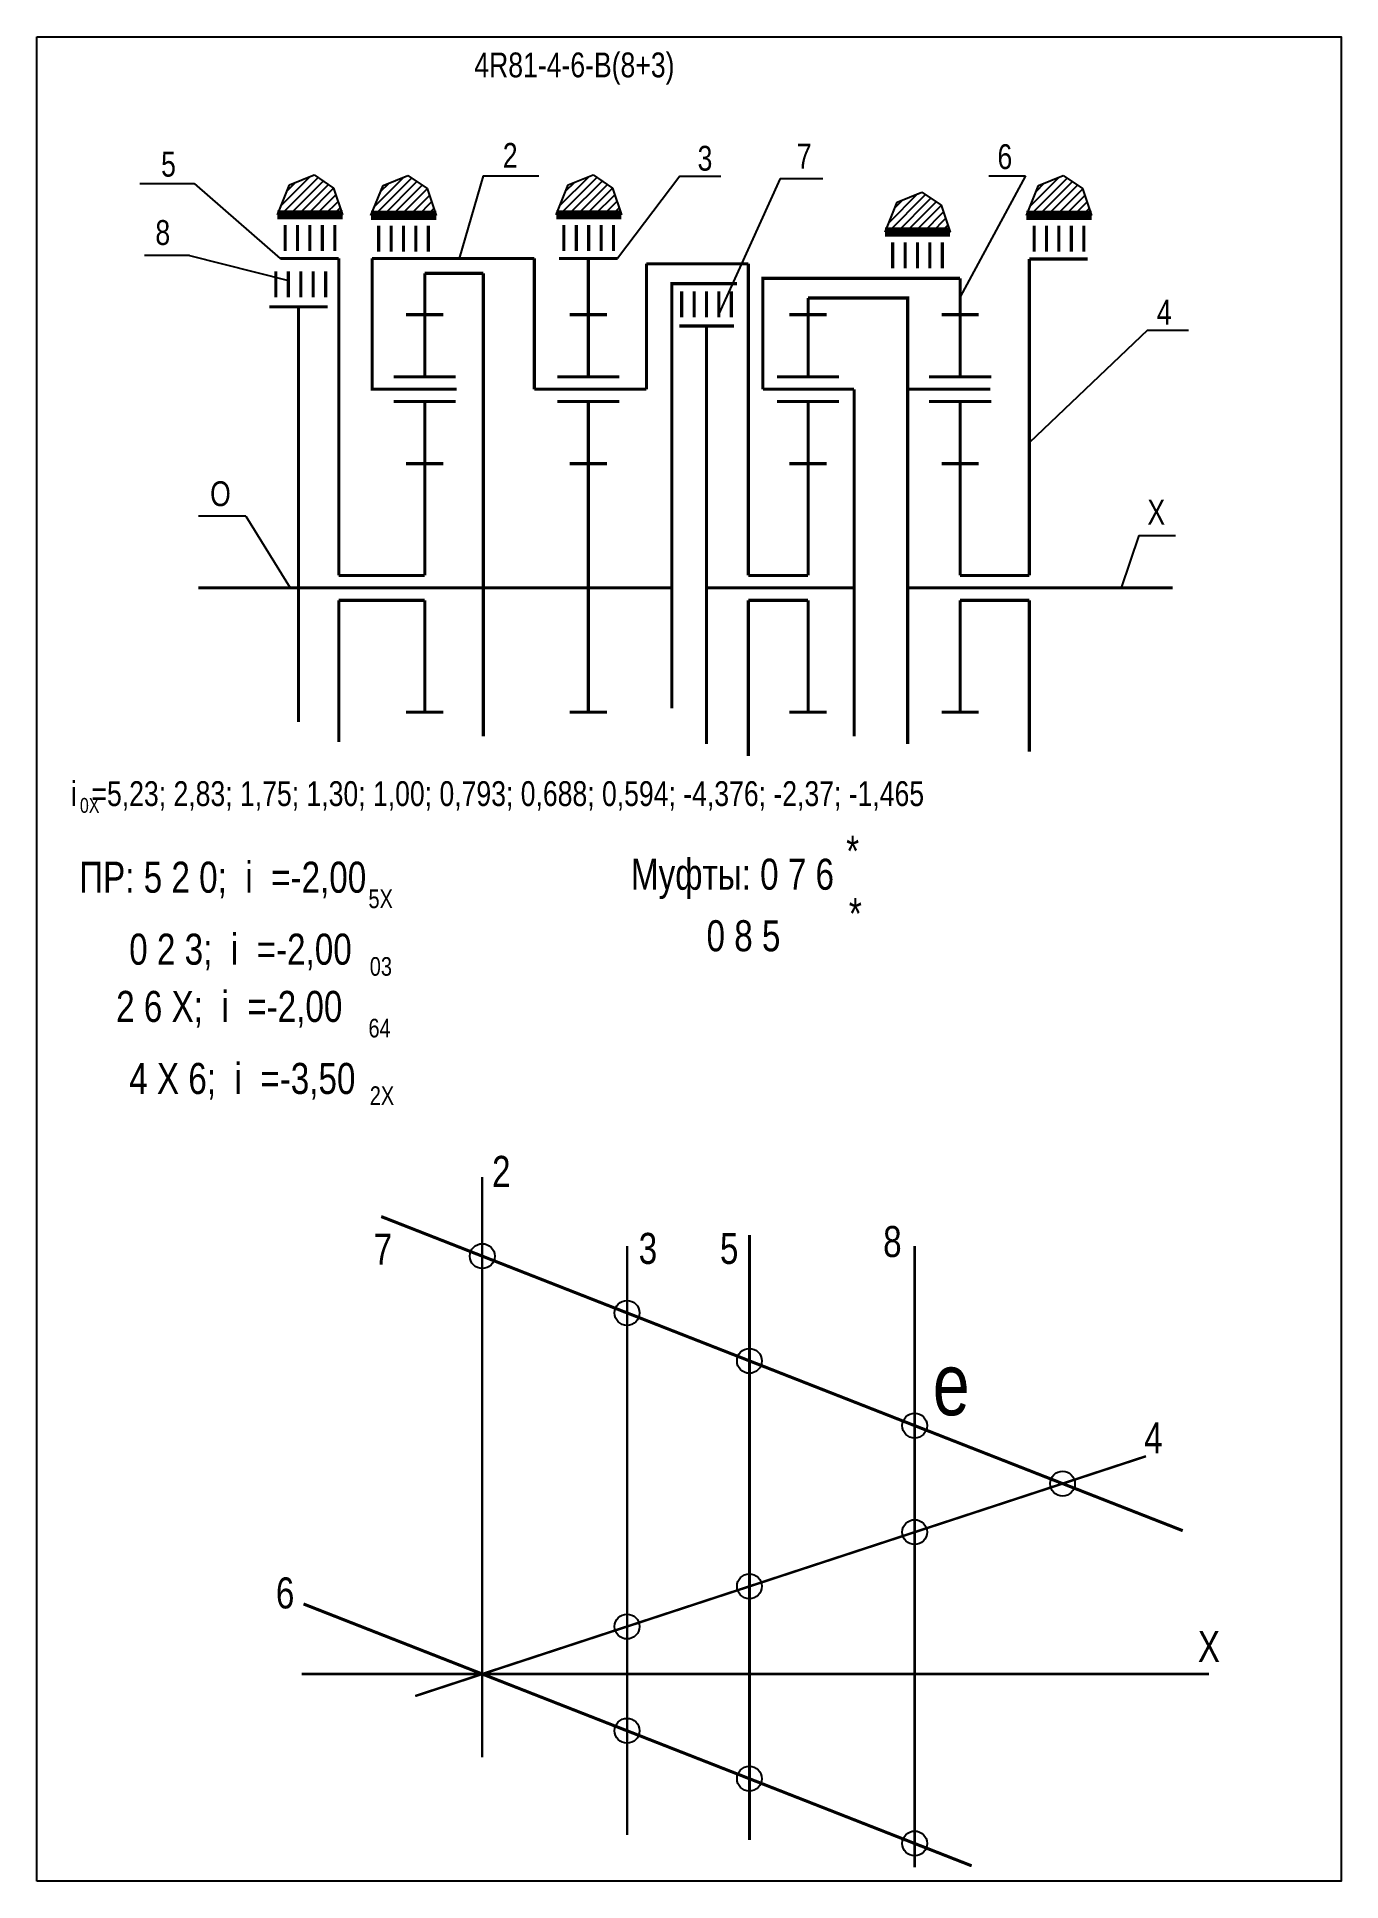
# Model space of a CAD drawing. Extents: x -352 to -142, y 153 to 450.
import ezdxf

# ---------------------------------------------------------------- set-up
doc = ezdxf.new("R2010")
doc.units = 0
doc.header["$LTSCALE"] = 15
doc.layers.get('0').update_dxf_attribs({"linetype": 'CONTINUOUS'})
doc.layers.add('DIM', color=92, linetype='CONTINUOUS')
doc.layers.add('MAIN', color=5, linetype='CONTINUOUS')
doc.styles.add('AMK', font='amk.shx', dxfattribs={"width": 0.8})

msp = doc.modelspace()

# ---------------------------------------------------------------- hatches: boundary and pattern name
at = {"layer": 'DIM'}
h = msp.add_hatch(dxfattribs=at)
h.set_pattern_fill('_USER', color=0, angle=45, style=0, pattern_type=0)
h.set_pattern_definition([(45, (-61.464, -4.4899), (-0.7071068, 0.7071068), [])])
h.paths.add_polyline_path([(-311.76, 426.03), (-313.7, 421.21), (-303.21, 421.21), (-304.66, 425.53), (-307.77, 427.65)])
h = msp.add_hatch(dxfattribs=at)
h.set_pattern_fill('_USER', color=0, angle=45, style=0, pattern_type=0)
h.set_pattern_definition([(45, (-46.3955, -4.5773), (-0.7071068, 0.7071068), [])])
h.paths.add_polyline_path([(-296.69, 425.94), (-298.64, 421.12), (-288.14, 421.12), (-289.59, 425.44), (-292.7, 427.56)])
h = msp.add_hatch(dxfattribs=at)
h.set_pattern_fill('_USER', color=0, angle=45, style=0, pattern_type=0)
h.set_pattern_definition([(45, (-16.5701, -4.4899), (-0.7071068, 0.7071068), [])])
h.paths.add_polyline_path([(-266.87, 426.03), (-268.81, 421.21), (-258.31, 421.21), (-259.76, 425.53), (-262.88, 427.65)])
h = msp.add_hatch(dxfattribs=at)
h.set_pattern_fill('_USER', color=0, angle=45, style=0, pattern_type=0)
h.set_pattern_definition([(45, (36.3668, -7.2558), (-0.7071068, 0.7071068), [])])
h.paths.add_polyline_path([(-213.93, 423.26), (-215.87, 418.44), (-205.38, 418.44), (-206.83, 422.76), (-209.94, 424.88)])
h = msp.add_hatch(dxfattribs=at)
h.set_pattern_fill('_USER', color=0, angle=45, style=0, pattern_type=0)
h.set_pattern_definition([(45, (59.1401, -4.5798), (-0.7071068, 0.7071068), [])])
h.paths.add_polyline_path([(-191.16, 425.94), (-193.1, 421.12), (-182.6, 421.12), (-184.05, 425.44), (-187.17, 427.56)])

# ---------------------------------------------------------------- linework, layer by layer
at = {"const_width": 0.4}
for points in [[(-280.72, 266.24), (-280.72, 172.82)], [(-257.4, 255.14), (-257.4, 160.27)], [(-211.1, 255.14), (-211.1, 155.11)], [(-291.52, 182.67), (-173.85, 221.29)]]:
    msp.add_lwpolyline(points, dxfattribs=at)
at = {"layer": 'DIM', "color": 0}
for p, q in [((-335.83, 426.25), (-327.1, 426.25)), ((-327.1, 426.25), (-313.24, 414.19)), ((-313.7, 421.21), (-311.76, 426.03)), ((-311.76, 426.03), (-307.77, 427.65)), ((-307.77, 427.65), (-304.66, 425.53)), ((-304.66, 425.53), (-303.21, 421.21)), ((-298.64, 421.12), (-296.69, 425.94)), ((-296.69, 425.94), (-292.7, 427.56)), ((-292.7, 427.56), (-289.59, 425.44)), ((-289.59, 425.44), (-288.14, 421.12)), ((-280.56, 427.49), (-284.46, 414.19)), ((-280.56, 427.49), (-271.63, 427.49)), ((-268.81, 421.21), (-266.87, 426.03)), ((-266.87, 426.03), (-262.88, 427.65)), ((-262.88, 427.65), (-259.76, 425.53)), ((-259.76, 425.53), (-258.31, 421.21)), ((-248.89, 427.46), (-258.93, 414.19)), ((-248.89, 427.46), (-242.32, 427.46)), ((-232.76, 427.08), (-242.61, 405.26)), ((-232.76, 427.08), (-225.9, 427.08)), ((-213.93, 423.26), (-209.94, 424.88)), ((-209.94, 424.88), (-206.83, 422.76)), ((-193.23, 427.47), (-203.77, 407.99)), ((-199.14, 427.47), (-193.23, 427.47)), ((-193.1, 421.12), (-191.16, 425.94)), ((-191.16, 425.94), (-187.17, 427.56)), ((-187.17, 427.56), (-184.05, 425.44)), ((-184.05, 425.44), (-182.6, 421.12)), ((-215.87, 418.44), (-213.93, 423.26)), ((-206.83, 422.76), (-205.38, 418.44)), ((-312.45, 421.02), (-305.54, 421.02)), ((-267.56, 421.02), (-260.64, 421.02)), ((-191.85, 420.93), (-184.93, 420.93)), ((-214.62, 418.25), (-207.71, 418.25)), ((-327.87, 414.67), (-335.13, 414.67)), ((-327.87, 414.67), (-311.94, 410.65)), ((-173.58, 402.66), (-192.63, 384.53)), ((-173.58, 402.66), (-167.01, 402.66)), ((-318.8, 372.69), (-326.4, 372.69)), ((-318.8, 372.69), (-311.66, 361.13)), ((-175, 369.59), (-177.82, 361.13)), ((-175, 369.59), (-169.09, 369.59))]:
    msp.add_line(p, q, dxfattribs=at)
for points, const_width in [([(-303.83, 414.19), (-303.83, 363.13)], 0.5), ([(-294.23, 393.13), (-298.46, 393.13), (-298.46, 414.19)], 0.5), ([(-272.34, 414.19), (-298.46, 414.19)], 0.5), ([(-272.34, 393.13), (-272.34, 414.19)], 0.5), ([(-254.28, 393.13), (-254.28, 413.33)], 0.5), ([(-237.87, 413.33), (-254.28, 413.33)], 0.5), ([(-237.87, 413.33), (-237.87, 363.13)], 0.5), ([(-192.63, 414.1), (-192.63, 363.13)], 0.5), ([(-289.98, 411.79), (-280.55, 411.79)], 0.5), ([(-280.55, 411.79), (-280.55, 337.2)], 0.5), ([(-250.2, 341.76), (-250.2, 410.12), (-239.68, 410.12)], 0.5), ([(-235.53, 403.31), (-235.53, 410.98), (-203.77, 410.98)], 0.5), ([(-228.26, 407.82), (-212.22, 407.82), (-212.22, 393.13)], 0.5), ([(-315, 406.41), (-305.61, 406.41)], 0.5), ([(-310.3, 406.41), (-310.3, 339.51)], 0.5), ([(-244.6, 403.31), (-244.6, 335.97)], 0.5), ([(-235.53, 403.31), (-235.53, 393.13)], 0.5), ([(-220.84, 393.13), (-220.84, 337.23)], 0.5), ([(-212.22, 393.13), (-212.22, 335.97)], 0.5), ([(-303.83, 363.13), (-289.98, 363.13)], 0.5), ([(-237.87, 363.13), (-228.26, 363.13)], 0.5), ([(-203.77, 363.13), (-192.63, 363.13)], 0.5), ([(-196.24, 363.13), (-192.63, 363.13)], 0.5), ([(-326.41, 361.13), (-250.2, 361.13)], 0.5), ([(-303.83, 359.13), (-289.98, 359.13)], 0.5), ([(-303.83, 359.13), (-303.83, 336.29)], 0.5), ([(-244.6, 361.13), (-220.84, 361.13)], 0.5), ([(-237.87, 359.13), (-228.26, 359.13)], 0.5), ([(-237.87, 359.13), (-237.87, 334.08)], 0.5), ([(-228.26, 361.13), (-220.84, 361.13)], 0.5), ([(-212.22, 361.13), (-169.53, 361.13)], 0.5), ([(-212.22, 361.13), (-197.65, 361.13)], 0.5), ([(-203.77, 359.13), (-192.63, 359.13)], 0.5), ([(-196.24, 359.13), (-192.63, 359.13)], 0.5), ([(-192.63, 359.13), (-192.63, 334.78)], 0.5), ([(-167.93, 209.3), (-296.99, 259.89)], 0.5), ([(-237.7, 256.94), (-237.7, 159.48)], 0.5), ([(-201.92, 155.33), (-309.5, 197.5)], 0.5), ([(-309.78, 186.22), (-163.68, 186.22)], 0.4)]:
    msp.add_lwpolyline(points, dxfattribs=dict(at, const_width=const_width))
for centre in [(-280.72, 253.51), (-257.4, 244.37), (-237.7, 236.65), (-211.1, 226.22), (-187.29, 216.88), (-211.1, 209.07), (-237.7, 200.34), (-257.4, 193.87), (-257.4, 177.08), (-237.7, 169.36), (-211.1, 158.93)]:
    msp.add_circle(centre, 2, dxfattribs=at)
at = {"layer": 'MAIN'}
for points in [[(-352.43, 152.87), (-352.43, 449.87)], [(-352.43, 449.87), (-142.43, 449.87), (-142.43, 152.87), (-352.43, 152.87)]]:
    msp.add_lwpolyline(points, dxfattribs=at)
at = {"layer": 'MAIN', "color": 0}
for points, const_width in [([(-313.7, 421.21), (-303.21, 421.21)], 1.5), ([(-298.64, 421.12), (-288.14, 421.12)], 1.5), ([(-268.81, 421.21), (-258.31, 421.21)], 1.5), ([(-193.1, 421.12), (-182.6, 421.12)], 1.5), ([(-304.47, 419.56), (-304.47, 415.36)], 0.5), ([(-289.4, 419.47), (-289.4, 415.27)], 0.5), ([(-259.58, 419.56), (-259.58, 415.36)], 0.5), ([(-215.87, 418.44), (-205.38, 418.44)], 1.5), ([(-183.87, 419.47), (-183.87, 415.27)], 0.5), ([(-206.64, 416.79), (-206.64, 412.59)], 0.5), ([(-313.24, 414.19), (-303.83, 414.19)], 0.5), ([(-268.34, 414.19), (-258.93, 414.19)], 0.5), ([(-263.64, 405.13), (-263.64, 414.19)], 0.5), ([(-192.63, 414.1), (-183.22, 414.1)], 0.5), ([(-305.94, 412.1), (-305.94, 407.9)], 0.5), ([(-289.98, 405.13), (-289.98, 411.79)], 0.5), ([(-203.77, 395.13), (-203.77, 410.98)], 0.5), ([(-240.61, 408.89), (-240.61, 404.69)], 0.5), ([(-228.26, 405.13), (-228.26, 407.82)], 0.5), ([(-289.98, 405.13), (-292.98, 405.13)], 0.5), ([(-289.98, 395.13), (-289.98, 405.13)], 0.5), ([(-289.98, 405.13), (-286.98, 405.13)], 0.5), ([(-263.64, 405.13), (-266.64, 405.13)], 0.5), ([(-263.64, 395.13), (-263.64, 405.13)], 0.5), ([(-263.64, 405.13), (-260.64, 405.13)], 0.5), ([(-228.26, 405.13), (-231.26, 405.13)], 0.5), ([(-228.26, 395.13), (-228.26, 405.13)], 0.5), ([(-228.26, 405.13), (-225.26, 405.13)], 0.5), ([(-203.77, 405.13), (-206.77, 405.13)], 0.5), ([(-203.77, 405.13), (-200.77, 405.13)], 0.5), ([(-249.01, 403.31), (-240.18, 403.31)], 0.5), ([(-284.84, 393.13), (-294.23, 393.13)], 0.5), ([(-254.28, 393.13), (-272.34, 393.13)], 0.5), ([(-220.84, 393.13), (-235.53, 393.13)], 0.5), ([(-198.91, 393.13), (-212.22, 393.13)], 0.5), ([(-289.98, 391.13), (-294.98, 391.13)], 0.5), ([(-289.98, 381.13), (-289.98, 391.13), (-284.98, 391.13)], 0.5), ([(-263.64, 391.13), (-268.64, 391.13)], 0.5), ([(-263.64, 381.13), (-263.64, 391.13), (-258.64, 391.13)], 0.5), ([(-228.26, 391.13), (-233.26, 391.13)], 0.5), ([(-228.26, 381.13), (-228.26, 391.13), (-223.26, 391.13)], 0.5), ([(-203.77, 391.13), (-208.77, 391.13)], 0.5), ([(-203.77, 381.13), (-203.77, 391.13), (-198.77, 391.13)], 0.5), ([(-289.98, 381.13), (-292.98, 381.13)], 0.5), ([(-289.98, 363.13), (-289.98, 381.13)], 0.5), ([(-289.98, 381.13), (-286.98, 381.13)], 0.5), ([(-263.64, 381.13), (-266.64, 381.13)], 0.5), ([(-263.64, 361.13), (-263.64, 381.13)], 0.5), ([(-263.64, 381.13), (-260.64, 381.13)], 0.5), ([(-228.26, 381.13), (-231.26, 381.13)], 0.5), ([(-228.26, 363.13), (-228.26, 381.13)], 0.5), ([(-228.26, 381.13), (-225.26, 381.13)], 0.5), ([(-203.77, 381.13), (-206.77, 381.13)], 0.5), ([(-203.77, 363.13), (-203.77, 381.13)], 0.5), ([(-203.77, 381.13), (-200.77, 381.13)], 0.5), ([(-289.98, 359.13), (-289.98, 341.13)], 0.5), ([(-263.64, 361.13), (-263.64, 341.13)], 0.5), ([(-228.26, 359.13), (-228.26, 341.13)], 0.5), ([(-203.77, 359.13), (-203.77, 341.13)], 0.5), ([(-289.98, 341.13), (-292.98, 341.13)], 0.5), ([(-289.98, 341.13), (-286.98, 341.13)], 0.5), ([(-263.64, 341.13), (-266.64, 341.13)], 0.5), ([(-263.64, 341.13), (-260.64, 341.13)], 0.5), ([(-228.26, 341.13), (-231.26, 341.13)], 0.5), ([(-228.26, 341.13), (-225.26, 341.13)], 0.5), ([(-203.77, 341.13), (-206.77, 341.13)], 0.5), ([(-203.77, 341.13), (-200.77, 341.13)], 0.5)]:
    msp.add_lwpolyline(points, dxfattribs=dict(at, const_width=const_width))
for points in [[(-312.47, 419.56, 0.5, 0.5, 0), (-312.47, 415.36, 0.5, 0.5, 0)], [(-310.47, 419.56, 0.5, 0.5, 0), (-310.47, 415.36, 0.5, 0.5, 0)], [(-308.47, 419.56, 0.5, 0.5, 0), (-308.47, 415.36, 0.5, 0.5, 0)], [(-306.47, 419.56, 0.5, 0.5, 0), (-306.47, 415.36, 0.5, 0.5, 0)], [(-297.4, 419.47, 0.5, 0.5, 0), (-297.4, 415.27, 0.5, 0.5, 0)], [(-295.4, 419.47, 0.5, 0.5, 0), (-295.4, 415.27, 0.5, 0.5, 0)], [(-293.4, 419.47, 0.5, 0.5, 0), (-293.4, 415.27, 0.5, 0.5, 0)], [(-291.4, 419.47, 0.5, 0.5, 0), (-291.4, 415.27, 0.5, 0.5, 0)], [(-267.58, 419.56, 0.5, 0.5, 0), (-267.58, 415.36, 0.5, 0.5, 0)], [(-265.58, 419.56, 0.5, 0.5, 0), (-265.58, 415.36, 0.5, 0.5, 0)], [(-263.58, 419.56, 0.5, 0.5, 0), (-263.58, 415.36, 0.5, 0.5, 0)], [(-261.58, 419.56, 0.5, 0.5, 0), (-261.58, 415.36, 0.5, 0.5, 0)], [(-191.87, 419.47, 0.5, 0.5, 0), (-191.87, 415.27, 0.5, 0.5, 0)], [(-189.87, 419.47, 0.5, 0.5, 0), (-189.87, 415.27, 0.5, 0.5, 0)], [(-187.87, 419.47, 0.5, 0.5, 0), (-187.87, 415.27, 0.5, 0.5, 0)], [(-185.87, 419.47, 0.5, 0.5, 0), (-185.87, 415.27, 0.5, 0.5, 0)], [(-214.64, 416.79, 0.5, 0.5, 0), (-214.64, 412.59, 0.5, 0.5, 0)], [(-212.64, 416.79, 0.5, 0.5, 0), (-212.64, 412.59, 0.5, 0.5, 0)], [(-210.64, 416.79, 0.5, 0.5, 0), (-210.64, 412.59, 0.5, 0.5, 0)], [(-208.64, 416.79, 0.5, 0.5, 0), (-208.64, 412.59, 0.5, 0.5, 0)], [(-313.94, 412.1, 0.5, 0.5, 0), (-313.94, 407.9, 0.5, 0.5, 0)], [(-311.94, 412.1, 0.5, 0.5, 0), (-311.94, 407.9, 0.5, 0.5, 0)], [(-309.94, 412.1, 0.5, 0.5, 0), (-309.94, 407.9, 0.5, 0.5, 0)], [(-307.94, 412.1, 0.5, 0.5, 0), (-307.94, 407.9, 0.5, 0.5, 0)], [(-248.61, 408.89, 0.5, 0.5, 0), (-248.61, 404.69, 0.5, 0.5, 0)], [(-246.61, 408.89, 0.5, 0.5, 0), (-246.61, 404.69, 0.5, 0.5, 0)], [(-244.61, 408.89, 0.5, 0.5, 0), (-244.61, 404.69, 0.5, 0.5, 0)], [(-242.61, 408.89, 0.5, 0.5, 0), (-242.61, 404.69, 0.5, 0.5, 0)], [(-284.98, 395.13, 0.5, 0.5, 0), (-294.98, 395.13, 0.5, 0.5, 0)], [(-258.64, 395.13, 0.5, 0.5, 0), (-268.64, 395.13, 0.5, 0.5, 0)], [(-223.26, 395.13, 0.5, 0.5, 0), (-233.26, 395.13, 0.5, 0.5, 0)], [(-198.77, 395.13, 0.5, 0.5, 0), (-208.77, 395.13, 0.5, 0.5, 0)]]:
    msp.add_lwpolyline(points, format="xyseb", dxfattribs=at)

# ---------------------------------------------------------------- texts
at = {"layer": 'DIM', "color": 0, "style": 'AMK', "width": 0.8}
for s, height, p in [('4R81-4-6-B(8+3)', 4, (-282, 443.35)), ('5', 4, (-332.43, 427.36)), ('2', 4, (-277.41, 428.78)), ('3', 4, (-246.05, 428.32)), ('7', 4, (-230.08, 428.65)), ('6', 4, (-197.76, 428.58)), ('8', 4, (-333.35, 416.36)), ('4', 4, (-172.1, 403.54)), ('O', 4, (-324.54, 374.3)), ('X', 4, (-173.62, 371.32)), ('i  =5,23; 2,83; 1,75; 1,30; 1,00; 0,793; 0,688; 0,594; -4,376; -2,37; -1,465', 4, (-346.97, 326)), ('0X', 2.4, (-345.5, 324.9)), ('*', 5, (-222.12, 316.25)), (' ПР: 5 2 0;  i  =-2,00', 5, (-347.1, 312.04)), ('Муфты: 0 7 6', 5, (-256.78, 312.52)), ('5X', 3, (-299.04, 309.56)), ('*', 5, (-221.69, 306.18)), ('       0 8 5', 5, (-255.01, 302.61)), ('    0 2 3;  i  =-2,00', 5, (-343.51, 300.45)), ('03', 3, (-298.83, 298.67)), ('     2 6 X;  i  =-2,00', 5, (-347.1, 291.23)), ('64', 3, (-299.04, 288.74)), ('    4 X 6;  i  =-3,50', 5, (-343.51, 279.63)), ('2X', 3, (-298.83, 277.86)), ('2', 5, (-279.14, 264.66)), ('8', 5, (-216.17, 253.37)), ('7', 5, (-298.21, 252.12)), ('3', 5, (-255.53, 252.26)), ('5', 5, (-242.45, 252.26)), ('e', 10, (-208.18, 227.89)), ('4', 5, (-174.15, 221.76)), ('6', 5, (-313.95, 196.78)), ('X', 5, (-165.5, 188.14))]:
    msp.add_text(s, height=height, dxfattribs=at).set_placement(p)

doc.saveas('drawing.dxf')
